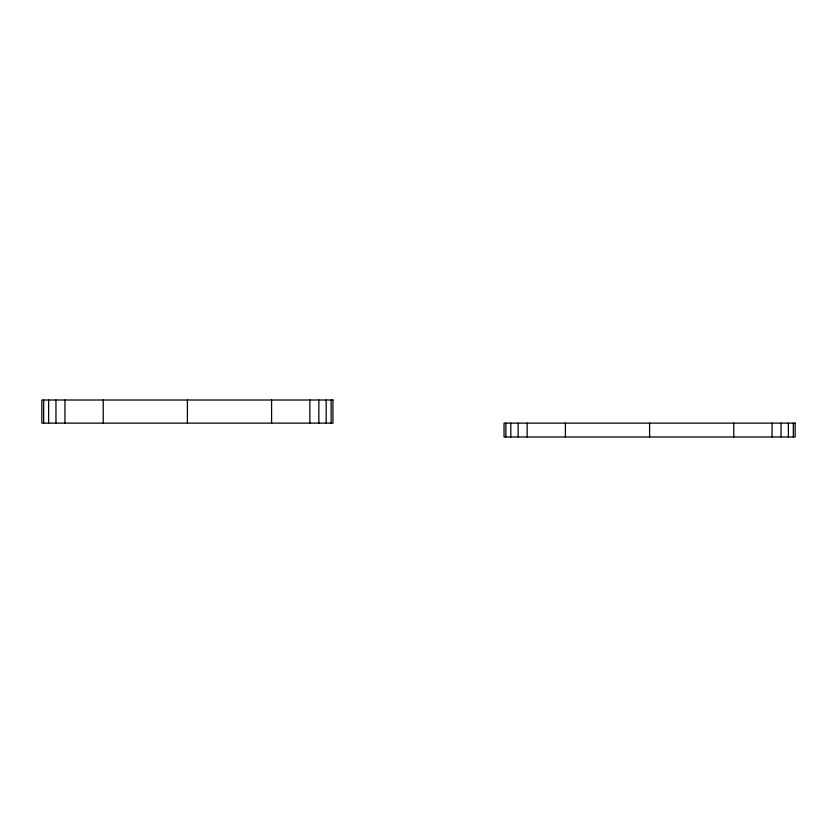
<?xml version="1.0" encoding="UTF-8"?>
<svg xmlns="http://www.w3.org/2000/svg" width="837" height="837" viewBox="0 0 837 837"><rect width="100%" height="100%" fill="white"/><g stroke="black" fill="none" stroke-linecap="round" stroke-linejoin="round"><path stroke-width="1.26" d="M793.33 423.124L793.33 436.987M788.381 423.124L788.381 436.987M781.036 423.124L781.036 436.987M772.049 423.124L772.049 436.987M733.777 423.124L733.777 436.987M649.596 423.124L649.596 436.987M565.414 423.124L565.414 436.987M527.143 423.124L527.143 436.987M518.155 423.124L518.155 436.987M510.811 423.124L510.811 436.987M505.862 423.124L505.862 436.987M331.138 400.013L331.138 423.124M326.189 400.013L326.189 423.124M318.845 400.013L318.845 423.124M309.857 400.013L309.857 423.124M271.586 400.013L271.586 423.124M187.404 400.013L187.404 423.124M103.223 400.013L103.223 423.124M64.951 400.013L64.951 423.124M55.964 400.013L55.964 423.124M48.619 400.013L48.619 423.124M43.67 400.013L43.67 423.124M332.959 400.013L41.85 400.013L41.85 423.124L332.959 423.124L332.959 400.013M795.15 423.124L504.041 423.124L504.041 436.987L795.15 436.987L795.15 423.124"/></g></svg>
